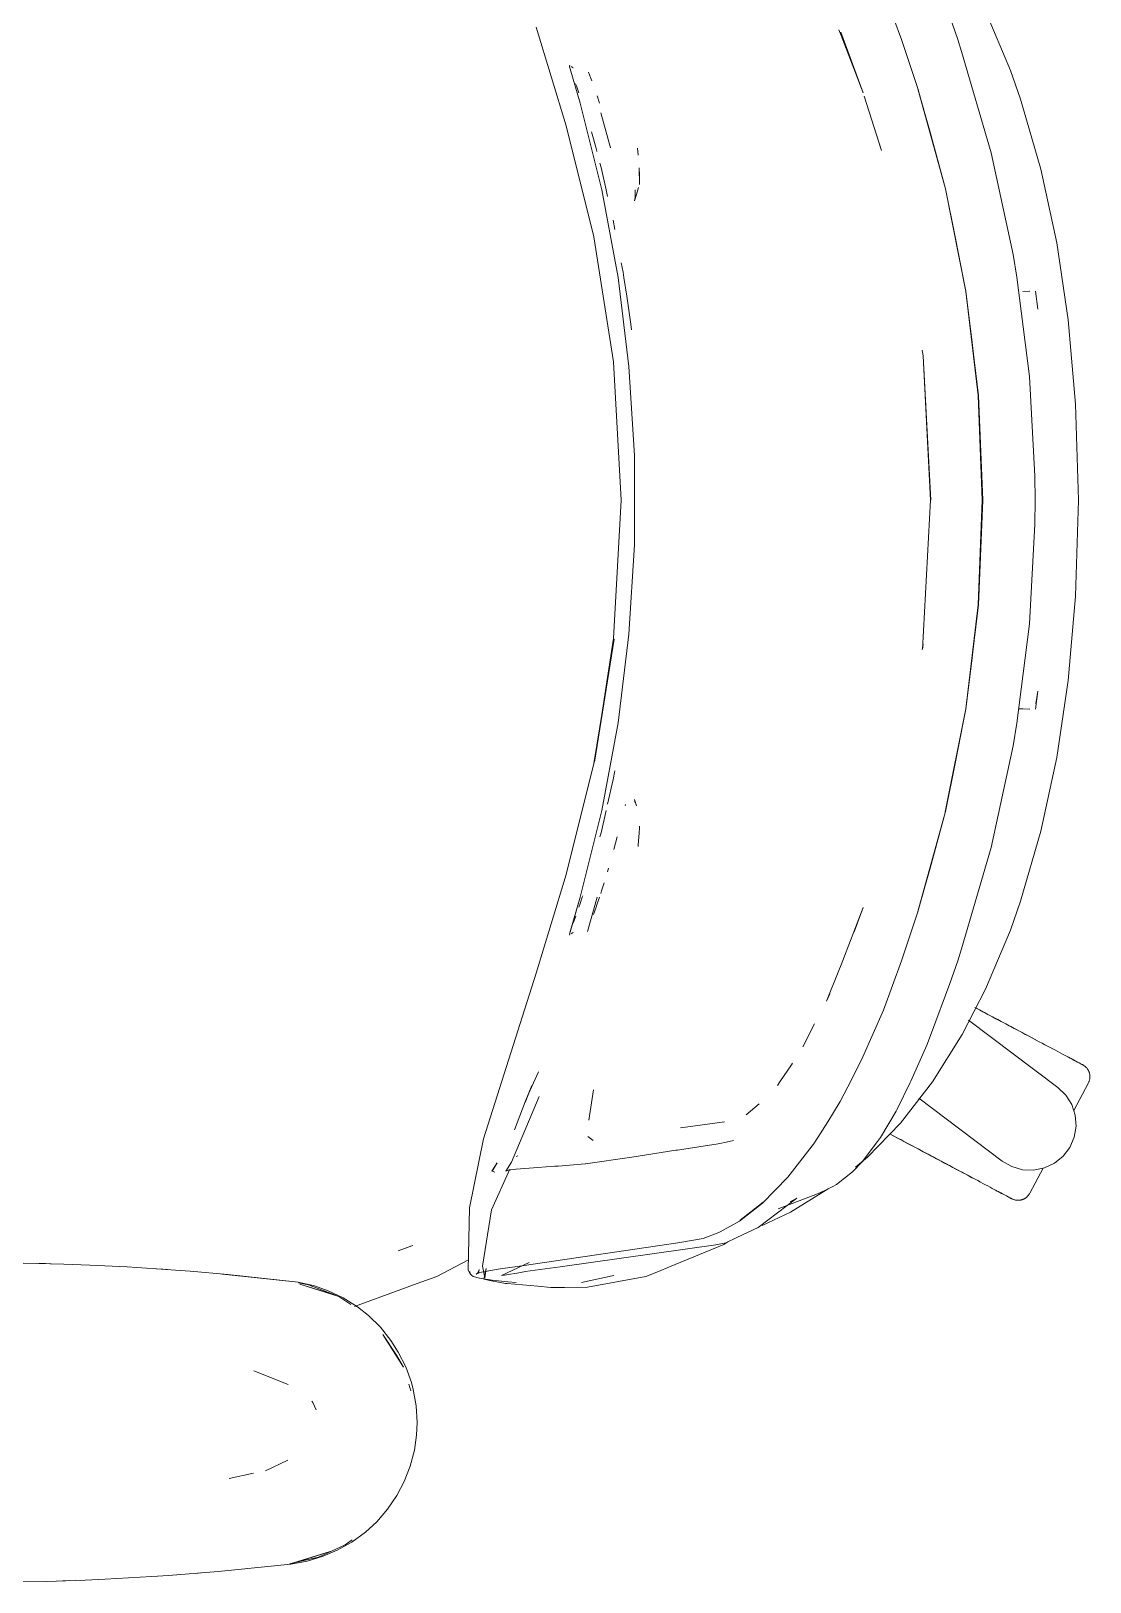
# Model space of a CAD drawing. Header units: millimetres. Extents: x 79795 to 317870, y -36033 to 97293.
# Drawn here: x 199142.3 to 199463.8, y 31824.4 to 32295.2 of the extents above; entities that cross this region are included whole.
import ezdxf

# ---------------------------------------------------------------- set-up
doc = ezdxf.new("R2010")
doc.units = ezdxf.units.MM
doc.header["$MEASUREMENT"] = 0
doc.layers.add('G-IMPT', color=8, linetype='CONTINUOUS', lineweight=9)
doc.layers.add('I-FURN', color=8, linetype='CONTINUOUS', lineweight=9)

msp = doc.modelspace()

# ---------------------------------------------------------------- linework, layer by layer
at = {"layer": 'G-IMPT'}
for p, q in [((199401.07, 32307.5), (199406.53, 32292.63)), ((199421.23, 32299.52), (199423.64, 32292.58)), ((199439.63, 32283.22), (199432.11, 32301.2)), ((199295.64, 32296.31), (199304.82, 32266.34)), ((199388.23, 32293.82), (199387.56, 32295.54)), ((199394.94, 32276.37), (199388.12, 32294.78)), ((199394.94, 32276.37), (199388.23, 32293.82)), ((199411.54, 32277.71), (199406.53, 32292.63)), ((199424.84, 32288.98), (199423.64, 32292.58)), ((199433.78, 32258.15), (199424.84, 32288.98)), ((199305.87, 32284.75), (199305.78, 32284.51)), ((199305.78, 32284.51), (199305.84, 32284.28)), ((199305.84, 32284.28), (199305.91, 32283.99)), ((199305.91, 32283.99), (199305.98, 32283.72)), ((199309.05, 32273.29), (199305.98, 32283.72)), ((199306.87, 32283.97), (199306.26, 32284.36)), ((199306.87, 32283.97), (199306.66, 32284.12)), ((199312.18, 32281.04), (199311.56, 32282.7)), ((199312.18, 32281.04), (199312.55, 32280.03)), ((199442.7, 32274.49), (199439.63, 32283.22)), ((199307.89, 32278.49), (199307.65, 32279.15)), ((199307.89, 32278.49), (199308.63, 32276.39)), ((199415.27, 32264.46), (199411.49, 32277.62)), ((199419.92, 32247.21), (199411.49, 32277.62)), ((199419.92, 32247.21), (199411.54, 32277.71)), ((199315.6, 32246.97), (199309.05, 32273.29)), ((199314.89, 32273.28), (199314.17, 32275.5)), ((199400.47, 32258.9), (199395.22, 32275.38)), ((199442.7, 32274.49), (199448.88, 32253.25)), ((199315.28, 32270.37), (199318.26, 32259.72)), ((199313.14, 32232.65), (199304.82, 32266.34)), ((199312.63, 32263.86), (199312.43, 32264.55)), ((199313.75, 32259.87), (199312.63, 32263.86)), ((199400.47, 32258.9), (199399.39, 32262.33)), ((199415.27, 32264.46), (199419.92, 32247.21)), ((199313.75, 32259.87), (199314.07, 32258.73)), ((199314.07, 32258.73), (199314.11, 32258.55)), ((199326.62, 32257.47), (199326.41, 32259.57)), ((199433.78, 32258.15), (199440.45, 32227.36)), ((199315.37, 32253.71), (199315.03, 32255)), ((199315.37, 32253.71), (199316.92, 32246.96)), ((199327.03, 32248.62), (199326.94, 32253.68)), ((199326.94, 32253.68), (199327.02, 32251.4)), ((199448.88, 32253.25), (199453.69, 32230.88)), ((199327.03, 32248.62), (199327.02, 32251.4)), ((199315.6, 32246.97), (199320.53, 32220.3)), ((199317.37, 32244.98), (199316.92, 32246.96)), ((199325.48, 32243.57), (199326.17, 32245.51)), ((199325.7, 32244.61), (199325.48, 32243.57)), ((199325.7, 32244.61), (199325.73, 32246.92)), ((199325.74, 32246.78), (199325.73, 32246.92)), ((199326.17, 32245.51), (199326.77, 32247.67)), ((199419.92, 32247.21), (199426.1, 32216.08)), ((199419.92, 32247.21), (199423, 32232.19)), ((199419.92, 32247.21), (199426.09, 32216.16)), ((199319.57, 32234.93), (199319.04, 32237.75)), ((199313.14, 32232.65), (199319.13, 32194.74)), ((199426.1, 32216.08), (199423, 32232.19)), ((199453.69, 32230.88), (199457.18, 32207.47)), ((199321.5, 32224.83), (199322.05, 32221.93)), ((199441.63, 32220.44), (199440.45, 32227.36)), ((199320.53, 32220.3), (199323.83, 32193.38)), ((199322.3, 32220.3), (199322.05, 32221.93)), ((199323.15, 32214.68), (199322.3, 32220.3)), ((199445.44, 32190.27), (199441.63, 32220.44)), ((199429.92, 32184.57), (199426.09, 32216.16)), ((199429.88, 32184.53), (199426.1, 32216.08)), ((199426.1, 32216.08), (199428.04, 32200.61)), ((199443.43, 32216.12), (199445.52, 32216.2)), ((199445.52, 32216.2), (199445.41, 32216.2)), ((199447.28, 32216.17), (199447.93, 32210.75)), ((199323.15, 32214.68), (199324.44, 32206.15)), ((199324.44, 32206.15), (199324.63, 32204.49)), ((199457.18, 32207.47), (199459.44, 32181.89)), ((199412.88, 32198.03), (199412.92, 32197.79)), ((199413.15, 32196.48), (199412.89, 32198.26)), ((199413.15, 32196.48), (199412.92, 32197.79)), ((199415.48, 32152.75), (199413.15, 32196.48)), ((199415.43, 32152.75), (199413.15, 32196.48)), ((199429.88, 32184.53), (199428.04, 32200.61)), ((199319.13, 32194.74), (199321.49, 32152.75)), ((199325.48, 32166.31), (199323.83, 32193.38)), ((199447.06, 32160.07), (199445.44, 32190.27)), ((199430.55, 32169.64), (199429.88, 32184.53)), ((199429.88, 32184.53), (199431.02, 32152.75)), ((199429.92, 32184.57), (199431.25, 32152.75)), ((199459.44, 32181.89), (199460.29, 32152.75)), ((199430.55, 32169.64), (199431.02, 32152.75)), ((199325.48, 32166.31), (199325.48, 32139.19)), ((199447.06, 32160.07), (199447.15, 32152.75)), ((199319.13, 32110.77), (199321.49, 32152.75)), ((199415.43, 32152.75), (199412.92, 32107.41)), ((199429.88, 32120.98), (199431.02, 32152.75)), ((199431.25, 32152.75), (199429.92, 32120.94)), ((199430.55, 32135.87), (199431.02, 32152.75)), ((199447.06, 32145.44), (199447.15, 32152.75)), ((199460.29, 32152.75), (199459.44, 32123.61)), ((199447.06, 32145.44), (199445.44, 32115.24)), ((199325.48, 32139.19), (199323.83, 32112.12)), ((199429.88, 32120.98), (199430.55, 32135.87)), ((199429.92, 32120.94), (199426.09, 32089.34)), ((199429.88, 32120.98), (199426.1, 32089.42)), ((199428.04, 32104.9), (199429.88, 32120.98)), ((199459.44, 32123.61), (199457.18, 32098.04)), ((199320.53, 32085.2), (199323.83, 32112.12)), ((199445.44, 32115.24), (199441.63, 32085.07)), ((199313.14, 32072.85), (199319.39, 32110.59)), ((199319.13, 32110.77), (199313.4, 32073.23)), ((199319.39, 32110.59), (199313.4, 32073.23)), ((199412.88, 32107.47), (199412.92, 32107.72)), ((199412.92, 32107.41), (199413.15, 32109.03)), ((199413.15, 32109.03), (199412.92, 32107.72)), ((199428.04, 32104.9), (199426.1, 32089.42)), ((199457.18, 32098.04), (199453.69, 32074.62)), ((199447.28, 32089.34), (199447.93, 32094.75)), ((199447.36, 32090.98), (199447.93, 32094.75)), ((199426.1, 32089.42), (199419.88, 32058.18)), ((199419.88, 32058.18), (199426.09, 32089.34)), ((199426.1, 32089.42), (199423, 32073.32)), ((199442.18, 32089.43), (199443.43, 32089.38)), ((199445.52, 32089.31), (199443.43, 32089.38)), ((199445.52, 32089.31), (199445.41, 32089.31)), ((199315.6, 32058.53), (199320.53, 32085.2)), ((199441.63, 32085.07), (199440.45, 32078.15)), ((199440.45, 32078.15), (199433.78, 32047.36)), ((199448.88, 32052.26), (199453.69, 32074.62)), ((199304.82, 32039.17), (199313.14, 32072.85)), ((199319.55, 32070.58), (199319.08, 32067.95)), ((199419.92, 32058.29), (199423, 32073.32)), ((199319.08, 32067.95), (199317.37, 32060.53)), ((199322.81, 32060.34), (199322.68, 32059.93)), ((199325.48, 32061.94), (199326.17, 32059.99)), ((199325.48, 32061.94), (199325.7, 32060.89)), ((199315.6, 32058.53), (199309.05, 32032.22)), ((199316.92, 32058.55), (199315.37, 32051.8)), ((199419.92, 32058.29), (199411.49, 32027.89)), ((199419.92, 32058.29), (199411.54, 32027.8)), ((199415.27, 32041.05), (199419.92, 32058.29)), ((199315.37, 32051.8), (199315.03, 32050.52)), ((199319.22, 32046.72), (199320.22, 32050.58)), ((199326.92, 32051.78), (199326.64, 32048.07)), ((199326.92, 32051.78), (199327.02, 32053.15)), ((199327.02, 32053.85), (199327.02, 32053.15)), ((199442.7, 32031.02), (199448.88, 32052.26)), ((199319.22, 32046.72), (199319.61, 32048.25)), ((199326.64, 32048.07), (199326.61, 32047.59)), ((199424.84, 32016.53), (199433.78, 32047.36)), ((199317.31, 32039.93), (199317.64, 32041.05)), ((199415.27, 32041.05), (199411.49, 32027.89)), ((199304.82, 32039.17), (199295.64, 32009.19)), ((199315.53, 32034.14), (199316.32, 32036.63)), ((199309.05, 32032.22), (199305.78, 32021)), ((199309.05, 32032.22), (199305.94, 32021.4)), ((199309.05, 32032.22), (199305.99, 32021.68)), ((199309.68, 32032.22), (199308.94, 32029.99)), ((199309.68, 32032.22), (199309.83, 32032.68)), ((199314.24, 32032.22), (199311.21, 32021.79)), ((199314.14, 32029.92), (199314.91, 32032.22)), ((199315.29, 32033.36), (199315.53, 32034.14)), ((199307.67, 32026.44), (199307.32, 32025.47)), ((199308.66, 32029.19), (199308.94, 32029.99)), ((199313.12, 32027.04), (199313.88, 32029.2)), ((199314.14, 32029.92), (199313.88, 32029.2)), ((199394.94, 32029.14), (199388.23, 32011.69)), ((199394.94, 32029.14), (199392.22, 32021.7)), ((199406.53, 32012.88), (199411.54, 32027.8)), ((199439.63, 32022.28), (199442.7, 32031.02)), ((199307.32, 32025.47), (199306.93, 32024.4)), ((199439.63, 32022.28), (199432.11, 32004.31)), ((199305.78, 32021), (199305.91, 32020.75)), ((199305.99, 32021.68), (199305.94, 32021.4)), ((199306.87, 32021.53), (199306.26, 32021.15)), ((199306.87, 32021.53), (199306.66, 32021.39)), ((199406.53, 32012.88), (199401.07, 31998)), ((199421.3, 32006.1), (199423.64, 32012.92)), ((199424.84, 32016.53), (199423.64, 32012.92)), ((199295.64, 32009.19), (199279.65, 31958.95)), ((199387.56, 32009.96), (199383.84, 32000.64)), ((199388.23, 32011.69), (199387.56, 32009.96)), ((199421.3, 32006.1), (199415.7, 31991.03)), ((199432.11, 32004.31), (199425.02, 31990.53)), ((199383.84, 32000.64), (199384.84, 32002.88)), ((199376.67, 31986.8), (199380.21, 31993.77)), ((199401.07, 31998), (199394.89, 31983.78)), ((199414.22, 31987.35), (199415.7, 31991.03)), ((199425.02, 31990.53), (199416.04, 31976.24)), ((199409.45, 31976.39), (199414.22, 31987.35)), ((199369.64, 31976.19), (199373.14, 31981.32)), ((199373.14, 31981.32), (199373.53, 31981.9)), ((199391.51, 31977.05), (199394.89, 31983.78)), ((199292.32, 31969.93), (199294.35, 31975.05)), ((199294.35, 31975.04), (199292.32, 31969.93)), ((199292.33, 31970.14), (199294.35, 31975.04)), ((199293.35, 31972.52), (199296.4, 31979.23)), ((199369.64, 31976.19), (199368.89, 31975.09)), ((199391.51, 31977.05), (199387.94, 31970.26)), ((199405.23, 31967.94), (199409.23, 31975.95)), ((199416.04, 31976.24), (199406.24, 31963.63)), ((199409.45, 31976.39), (199409.23, 31975.95)), ((199288.19, 31951.8), (199296.63, 31971.77)), ((199292.33, 31970.14), (199289.07, 31961.67)), ((199311.68, 31964.61), (199313.08, 31973.77)), ((199384.17, 31964.03), (199387.94, 31970.26)), ((199363.37, 31969.56), (199359.46, 31966.22)), ((199404.92, 31967.34), (199400.19, 31959.34)), ((199405.23, 31967.94), (199404.92, 31967.34)), ((199311.68, 31964.61), (199311.73, 31964.95)), ((199339.51, 31962.28), (199352.87, 31964.06)), ((199352.87, 31964.06), (199352.4, 31963.91)), ((199384.17, 31964.03), (199380.29, 31957.93)), ((199396.28, 31953.34), (199406.24, 31963.63)), ((199275.45, 31938), (199279.65, 31958.95)), ((199311.33, 31959.66), (199312.97, 31958.38)), ((199339.22, 31955.6), (199350.94, 31957.4)), ((199350.94, 31957.4), (199351.41, 31957.48)), ((199353.39, 31957.9), (199351.41, 31957.48)), ((199355.55, 31958.36), (199353.39, 31957.9)), ((199372.1, 31947.24), (199380.12, 31957.67)), ((199380.29, 31957.93), (199380.12, 31957.67)), ((199394.61, 31951.92), (199399.32, 31958.05)), ((199399.32, 31958.05), (199400.19, 31959.34)), ((199282.23, 31949.12), (199283.81, 31951.59)), ((199283.81, 31951.59), (199282.29, 31949.1)), ((199282.29, 31949.1), (199283.78, 31951.57)), ((199286.43, 31949.13), (199288.19, 31951.8)), ((199289.64, 31953.51), (199290.08, 31953.79)), ((199310.59, 31951.27), (199302.35, 31950.65)), ((199310.59, 31951.27), (199310.67, 31951.28)), ((199324.74, 31953.31), (199310.67, 31951.28)), ((199324.74, 31953.31), (199338.1, 31955.42)), ((199338.1, 31955.42), (199338.61, 31955.51)), ((199339.22, 31955.6), (199338.61, 31955.51)), ((199391.72, 31948.9), (199394.61, 31951.92)), ((199396.28, 31953.34), (199392.61, 31950.34)), ((199282.08, 31937.3), (199287.7, 31949.65)), ((199282.23, 31949.12), (199282.29, 31949.1)), ((199283.16, 31948.83), (199282.29, 31949.1)), ((199287.15, 31949.41), (199286.43, 31949.13)), ((199287.15, 31949.41), (199287.16, 31949.42)), ((199289.54, 31949.72), (199287.16, 31949.42)), ((199289.54, 31949.72), (199289.63, 31949.72)), ((199293.5, 31950.02), (199289.63, 31949.72)), ((199301.36, 31950.58), (199293.5, 31950.02)), ((199302.35, 31950.65), (199301.36, 31950.58)), ((199372.1, 31947.24), (199364.36, 31939.34)), ((199386.85, 31945.03), (199391.72, 31948.9)), ((199369.14, 31937.66), (199381.05, 31942.17)), ((199372.91, 31936.6), (199384.36, 31943.73)), ((199383.28, 31943.25), (199381.05, 31942.17)), ((199385.72, 31944.42), (199383.28, 31943.25)), ((199386.85, 31945.03), (199385.72, 31944.42)), ((199275.45, 31938), (199275.07, 31919.01)), ((199282.08, 31937.3), (199279.37, 31920.25)), ((199357.4, 31933.92), (199364.36, 31939.34)), ((199364.57, 31939.64), (199357.62, 31934.25)), ((199364.57, 31939.64), (199361, 31936.84)), ((199374.8, 31940.9), (199363.09, 31931.96)), ((199374.8, 31940.9), (199372.77, 31939.73)), ((199357.4, 31933.92), (199351.56, 31930.63)), ((199357.62, 31934.25), (199361, 31936.84)), ((199364.28, 31932.62), (199372.91, 31936.6)), ((199346.35, 31928.66), (199338.68, 31927.36)), ((199346.35, 31928.66), (199351.14, 31930.42)), ((199351.56, 31930.63), (199351.14, 31930.42)), ((199353.82, 31927.63), (199352.65, 31926.86)), ((199356.57, 31928.92), (199353.21, 31927.35)), ((199356.57, 31928.92), (199363.09, 31931.96)), ((199258.2, 31926.54), (199253.73, 31924.9)), ((199253.73, 31924.9), (199257.61, 31926.28)), ((199258.2, 31926.54), (199257.61, 31926.28)), ((199292.04, 31920.42), (199322.91, 31924.97)), ((199303, 31920.03), (199350.22, 31926.7)), ((199322.91, 31924.97), (199338.68, 31927.36)), ((199352.65, 31926.86), (199336.2, 31920.07)), ((199350.22, 31926.7), (199353.21, 31927.35)), ((199139.97, 31921.16), (199152.28, 31920.86)), ((199146.75, 31921.02), (199144.67, 31921.02)), ((199148.41, 31920.94), (199146.75, 31921.02)), ((199160.16, 31920.57), (199152.28, 31920.86)), ((199160.16, 31920.57), (199171.46, 31920.03)), ((199180.33, 31919.47), (199171.46, 31920.03)), ((199180.33, 31919.47), (199190.62, 31918.74)), ((199182.38, 31919.33), (199180.47, 31919.42)), ((199182.38, 31919.33), (199183.79, 31919.2)), ((199202.02, 31917.76), (199190.62, 31918.74)), ((199275.13, 31922.2), (199267.23, 31918.06)), ((199275.07, 31919.01), (199275.68, 31917.97)), ((199275.55, 31918.6), (199275.68, 31917.97)), ((199275.55, 31918.6), (199275.65, 31918.05)), ((199278.54, 31918.37), (199277.44, 31917.81)), ((199277.94, 31918.2), (199277.44, 31917.81)), ((199277.92, 31918.2), (199284.18, 31919.3)), ((199278.54, 31918.37), (199277.92, 31918.2)), ((199277.94, 31918.2), (199278.26, 31918.74)), ((199278.34, 31919.24), (199278.26, 31918.74)), ((199280.05, 31916.67), (199279.37, 31920.25)), ((199280.54, 31919.54), (199279.82, 31916.26)), ((199280.54, 31919.54), (199280.05, 31916.67)), ((199284.18, 31919.3), (199292.04, 31920.42)), ((199285.15, 31917.4), (199293.56, 31921.39)), ((199291.04, 31918.37), (199286.02, 31917.54)), ((199291.04, 31918.37), (199292.34, 31918.59)), ((199303, 31920.03), (199292.34, 31918.59)), ((199328.98, 31917.08), (199332.83, 31918.68)), ((199336.2, 31920.07), (199332.83, 31918.68)), ((199223.46, 31915.4), (199200.5, 31917.86)), ((199200.5, 31917.86), (199220.64, 31915.74)), ((199223.46, 31915.4), (199202.02, 31917.76)), ((199223.46, 31915.4), (199220.64, 31915.74)), ((199223.46, 31915.4), (199228.42, 31914.25)), ((199223.53, 31915.19), (199226.59, 31914.61)), ((199235.81, 31911), (199223.95, 31914.82)), ((199233.1, 31911.91), (199223.95, 31914.82)), ((199226.59, 31914.61), (199234.77, 31911.41)), ((199232.55, 31912.8), (199228.42, 31914.25)), ((199240.56, 31908), (199259.5, 31914.94)), ((199259.5, 31914.94), (199265.47, 31917.13)), ((199267.23, 31918.06), (199265.47, 31917.13)), ((199275.68, 31917.97), (199275.65, 31918.05)), ((199276.05, 31917.48), (199275.68, 31917.97)), ((199276.59, 31917.16), (199276.05, 31917.48)), ((199276.59, 31917.16), (199278.45, 31916.61)), ((199281.73, 31916.07), (199278.45, 31916.61)), ((199282.14, 31915.81), (199279.82, 31916.26)), ((199281.73, 31916.07), (199282.34, 31916)), ((199286.39, 31915), (199282.14, 31915.81)), ((199282.34, 31916), (199287.03, 31915.48)), ((199285.15, 31917.4), (199286.02, 31917.54)), ((199286.86, 31914.96), (199286.39, 31915)), ((199286.86, 31914.96), (199296.19, 31914.16)), ((199287.03, 31915.48), (199289.62, 31915.27)), ((199296.19, 31914.16), (199300.14, 31913.81)), ((199304.31, 31913.82), (199300.14, 31913.81)), ((199311.28, 31913.84), (199304.31, 31913.82)), ((199309.42, 31915.25), (199318.72, 31917.3)), ((199311.28, 31913.84), (199328.98, 31917.08)), ((199318.72, 31917.3), (199319.3, 31917.45)), ((199237.13, 31910.61), (199232.55, 31912.8)), ((199235.81, 31911), (199233.1, 31911.91)), ((199235.81, 31911), (199239.39, 31908.58)), ((199237.13, 31910.61), (199241.46, 31907.88)), ((199244.76, 31905.26), (199241.46, 31907.88)), ((199248.37, 31901.71), (199244.76, 31905.26)), ((199248.37, 31901.71), (199251.56, 31897.73)), ((199255.42, 31889.58), (199249.1, 31899.53)), ((199253.26, 31893.26), (199249.1, 31899.53)), ((199253.82, 31894.19), (199251.56, 31897.73)), ((199255.42, 31889.58), (199253.26, 31893.26)), ((199256.07, 31889.68), (199253.82, 31894.19)), ((199209.94, 31888.5), (199220.36, 31884.36)), ((199256.07, 31889.68), (199257.78, 31884.9)), ((199256.98, 31884.47), (199257.6, 31882.44)), ((199258.34, 31882.78), (199257.78, 31884.9)), ((199259.22, 31877.83), (199258.34, 31882.78)), ((199227.89, 31878.83), (199227.59, 31879.28)), ((199228.9, 31876.61), (199227.89, 31878.83)), ((199259.52, 31872.79), (199259.22, 31877.83)), ((199259.52, 31872.79), (199259.34, 31868.94)), ((199258.7, 31864.43), (199259.34, 31868.94)), ((199258.7, 31864.43), (199257.43, 31859.56)), ((199202.44, 31855.8), (199209.87, 31857.38)), ((199220.27, 31861.41), (199213.49, 31858.14)), ((199255.6, 31854.85), (199257.43, 31859.56)), ((199253.41, 31850.68), (199255.6, 31854.85)), ((199253.41, 31850.68), (199250.58, 31846.52)), ((199250.58, 31846.52), (199247.26, 31842.68)), ((199243.82, 31839.51), (199239.74, 31836.52)), ((199243.82, 31839.51), (199247.26, 31842.68)), ((199220.64, 31829.83), (199233.1, 31833.67)), ((199233.1, 31833.67), (199223.95, 31830.75)), ((199229.61, 31831.88), (199237.67, 31835.62)), ((199235.3, 31834.01), (199231.06, 31832.2)), ((199235.3, 31834.01), (199239.74, 31836.52)), ((199239.78, 31837.21), (199237.67, 31835.62)), ((199203.23, 31827.93), (199221.15, 31829.83)), ((199220.64, 31829.83), (199223.95, 31830.75)), ((199221.15, 31829.83), (199226.2, 31830.73)), ((199229.61, 31831.88), (199221.2, 31829.96)), ((199231.06, 31832.2), (199226.2, 31830.73)), ((199138.61, 31824.39), (199147.03, 31824.56)), ((199158.79, 31824.95), (199147.03, 31824.56)), ((199151.97, 31824.7), (199150.47, 31824.68)), ((199153.9, 31824.81), (199151.97, 31824.7)), ((199158.79, 31824.95), (199164.81, 31825.2)), ((199178.95, 31826.01), (199164.81, 31825.2)), ((199184.04, 31826.34), (199178.95, 31826.01)), ((199184.04, 31826.34), (199199.1, 31827.58)), ((199192.22, 31826.99), (199193.9, 31827.15)), ((199199.1, 31827.58), (199203.23, 31827.93))]:
    msp.add_line(p, q, dxfattribs=at)
at = {"layer": 'I-FURN'}
for p, q in [((199429.84, 31998.24), (199428.87, 31998.76)), ((199429.32, 31998.52), (199430.28, 31998.01)), ((199430.81, 31997.73), (199429.84, 31998.24)), ((199426.95, 31994.9), (199454.01, 31974.5)), ((199430.28, 31998.01), (199431.26, 31997.49)), ((199431.8, 31997.2), (199430.81, 31997.73)), ((199431.26, 31997.49), (199432.25, 31996.96)), ((199432.79, 31996.68), (199431.8, 31997.2)), ((199432.25, 31996.96), (199433.24, 31996.43)), ((199433.78, 31996.15), (199432.79, 31996.68)), ((199433.24, 31996.43), (199434.24, 31995.9)), ((199434.78, 31995.61), (199433.78, 31996.15)), ((199434.24, 31995.9), (199435.25, 31995.37)), ((199435.79, 31995.08), (199434.78, 31995.61)), ((199435.25, 31995.37), (199436.25, 31994.83)), ((199436.79, 31994.54), (199435.79, 31995.08)), ((199436.25, 31994.83), (199437.26, 31994.3)), ((199437.8, 31994.01), (199436.79, 31994.54)), ((199437.26, 31994.3), (199438.26, 31993.76)), ((199438.8, 31993.48), (199437.8, 31994.01)), ((199438.26, 31993.76), (199439.26, 31993.23)), ((199439.8, 31992.95), (199438.8, 31993.48)), ((199439.26, 31993.23), (199440.26, 31992.7)), ((199440.8, 31992.42), (199439.8, 31992.95)), ((199440.26, 31992.7), (199441.25, 31992.17)), ((199441.78, 31991.89), (199440.8, 31992.42)), ((199441.25, 31992.17), (199442.23, 31991.65)), ((199442.76, 31991.37), (199441.78, 31991.89)), ((199442.23, 31991.65), (199443.21, 31991.13)), ((199443.73, 31990.86), (199442.76, 31991.37)), ((199443.21, 31991.13), (199444.17, 31990.62)), ((199444.69, 31990.35), (199443.73, 31990.86)), ((199444.17, 31990.62), (199445.12, 31990.12)), ((199445.63, 31989.85), (199444.69, 31990.35)), ((199445.12, 31990.12), (199446.06, 31989.62)), ((199446.56, 31989.35), (199445.63, 31989.85)), ((199446.06, 31989.62), (199446.98, 31989.13)), ((199447.47, 31988.87), (199446.56, 31989.35)), ((199446.98, 31989.13), (199447.89, 31988.64)), ((199448.37, 31988.39), (199447.47, 31988.87)), ((199449.25, 31987.92), (199448.37, 31988.39)), ((199450.1, 31987.47), (199449.25, 31987.92)), ((199450.94, 31987.02), (199450.1, 31987.47)), ((199451.75, 31986.59), (199450.94, 31987.02)), ((199452.54, 31986.17), (199451.75, 31986.59)), ((199453.3, 31985.77), (199452.54, 31986.17)), ((199454.04, 31985.38), (199453.3, 31985.77)), ((199454.74, 31985), (199454.04, 31985.38)), ((199455.42, 31984.64), (199454.74, 31985)), ((199456.07, 31984.3), (199455.42, 31984.64)), ((199456.69, 31983.97), (199456.07, 31984.3)), ((199457.27, 31983.66), (199456.69, 31983.97)), ((199456.96, 31983.82), (199457.53, 31983.52)), ((199457.82, 31983.36), (199457.27, 31983.66)), ((199457.53, 31983.52), (199458.06, 31983.24)), ((199458.34, 31983.09), (199457.82, 31983.36)), ((199458.06, 31983.24), (199458.56, 31982.97)), ((199458.82, 31982.83), (199458.34, 31983.09)), ((199458.56, 31982.97), (199459.03, 31982.72)), ((199459.27, 31982.6), (199458.82, 31982.83)), ((199459.03, 31982.72), (199459.46, 31982.49)), ((199459.68, 31982.38), (199459.27, 31982.6)), ((199459.46, 31982.49), (199459.85, 31982.28)), ((199460.05, 31982.18), (199459.68, 31982.38)), ((199459.85, 31982.28), (199460.21, 31982.1)), ((199460.38, 31982), (199460.05, 31982.18)), ((199460.21, 31982.1), (199460.53, 31981.93)), ((199460.68, 31981.84), (199460.38, 31982)), ((199460.53, 31981.93), (199460.81, 31981.78)), ((199460.94, 31981.71), (199460.68, 31981.84)), ((199460.81, 31981.78), (199461.05, 31981.65)), ((199461.16, 31981.59), (199460.94, 31981.71)), ((199461.05, 31981.65), (199461.25, 31981.54)), ((199461.34, 31981.49), (199461.16, 31981.59)), ((199461.25, 31981.54), (199461.41, 31981.46)), ((199461.48, 31981.42), (199461.34, 31981.49)), ((199461.41, 31981.46), (199461.53, 31981.39)), ((199461.58, 31981.37), (199461.48, 31981.42)), ((199461.53, 31981.39), (199461.61, 31981.35)), ((199461.64, 31981.33), (199461.58, 31981.37)), ((199461.61, 31981.35), (199461.65, 31981.33)), ((199461.66, 31981.32), (199461.64, 31981.33)), ((199461.65, 31981.33), (199461.66, 31981.32)), ((199461.66, 31981.32), (199461.8, 31981.24)), ((199461.8, 31981.24), (199461.94, 31981.16)), ((199461.94, 31981.16), (199462.07, 31981.07)), ((199462.07, 31981.07), (199462.2, 31980.98)), ((199462.2, 31980.98), (199462.33, 31980.88)), ((199462.33, 31980.88), (199462.45, 31980.77)), ((199462.45, 31980.77), (199462.57, 31980.66)), ((199462.57, 31980.66), (199462.68, 31980.55)), ((199462.68, 31980.55), (199462.79, 31980.43)), ((199462.79, 31980.43), (199462.9, 31980.31)), ((199462.9, 31980.31), (199463, 31980.18)), ((199463, 31980.18), (199463.09, 31980.05)), ((199463.09, 31980.05), (199463.18, 31979.91)), ((199463.18, 31979.91), (199463.26, 31979.77)), ((199463.26, 31979.77), (199463.34, 31979.63)), ((199463.34, 31979.63), (199463.41, 31979.49)), ((199463.41, 31979.49), (199463.48, 31979.34)), ((199458.86, 31967.46), (199463.33, 31975.87)), ((199463.35, 31975.91), (199463.33, 31975.87)), ((199463.42, 31976.06), (199463.35, 31975.91)), ((199463.48, 31976.2), (199463.42, 31976.06)), ((199463.48, 31979.34), (199463.54, 31979.19)), ((199463.54, 31976.35), (199463.48, 31976.2)), ((199463.54, 31979.19), (199463.59, 31979.04)), ((199463.6, 31976.5), (199463.54, 31976.35)), ((199463.59, 31979.04), (199463.64, 31978.89)), ((199463.64, 31976.66), (199463.6, 31976.5)), ((199463.64, 31978.89), (199463.68, 31978.73)), ((199463.69, 31976.81), (199463.64, 31976.66)), ((199463.68, 31978.73), (199463.72, 31978.57)), ((199463.72, 31976.97), (199463.69, 31976.81)), ((199463.72, 31978.57), (199463.75, 31978.41)), ((199463.75, 31977.13), (199463.72, 31976.97)), ((199463.75, 31978.41), (199463.77, 31978.26)), ((199463.77, 31977.29), (199463.75, 31977.13)), ((199463.77, 31978.26), (199463.78, 31978.09)), ((199463.79, 31977.45), (199463.77, 31977.29)), ((199463.78, 31978.09), (199463.79, 31977.93)), ((199463.79, 31977.93), (199463.8, 31977.77)), ((199463.8, 31977.61), (199463.79, 31977.45)), ((199463.8, 31977.77), (199463.8, 31977.61)), ((199437.17, 31952.15), (199411.85, 31971.23)), ((199454.01, 31974.5), (199456.44, 31972.16)), ((199456.44, 31972.16), (199458.24, 31969.31)), ((199458.24, 31969.31), (199459.31, 31966.11)), ((199459.31, 31966.11), (199459.57, 31962.75)), ((199459.57, 31962.75), (199459.03, 31959.42)), ((199403.08, 31960.37), (199403.98, 31959.9)), ((199404.47, 31959.64), (199403.56, 31960.12)), ((199403.98, 31959.9), (199404.89, 31959.41)), ((199405.39, 31959.14), (199404.47, 31959.64)), ((199404.89, 31959.41), (199405.82, 31958.92)), ((199406.33, 31958.65), (199405.39, 31959.14)), ((199405.82, 31958.92), (199406.76, 31958.41)), ((199407.28, 31958.14), (199406.33, 31958.65)), ((199406.76, 31958.41), (199407.72, 31957.91)), ((199408.24, 31957.63), (199407.28, 31958.14)), ((199407.72, 31957.91), (199408.69, 31957.39)), ((199409.22, 31957.11), (199408.24, 31957.63)), ((199408.69, 31957.39), (199409.67, 31956.87)), ((199410.2, 31956.59), (199409.22, 31957.11)), ((199409.67, 31956.87), (199410.65, 31956.34)), ((199411.19, 31956.06), (199410.2, 31956.59)), ((199410.65, 31956.34), (199411.65, 31955.82)), ((199412.19, 31955.53), (199411.19, 31956.06)), ((199411.65, 31955.82), (199412.65, 31955.28)), ((199457.7, 31956.32), (199455.67, 31953.62)), ((199459.03, 31959.42), (199457.7, 31956.32)), ((199413.19, 31955), (199412.19, 31955.53)), ((199412.65, 31955.28), (199413.65, 31954.75)), ((199414.19, 31954.46), (199413.19, 31955)), ((199413.65, 31954.75), (199414.66, 31954.22)), ((199415.2, 31953.93), (199414.19, 31954.46)), ((199414.66, 31954.22), (199415.66, 31953.68)), ((199416.2, 31953.39), (199415.2, 31953.93)), ((199415.66, 31953.68), (199416.67, 31953.15)), ((199417.21, 31952.86), (199416.2, 31953.39)), ((199416.67, 31953.15), (199417.67, 31952.62)), ((199418.21, 31952.33), (199417.21, 31952.86)), ((199417.67, 31952.62), (199418.66, 31952.09)), ((199419.2, 31951.8), (199418.21, 31952.33)), ((199418.66, 31952.09), (199419.66, 31951.56)), ((199420.19, 31951.28), (199419.2, 31951.8)), ((199419.66, 31951.56), (199420.64, 31951.04)), ((199421.17, 31950.76), (199420.19, 31951.28)), ((199440.09, 31950.46), (199437.17, 31952.15)), ((199453.05, 31951.49), (199450, 31950.05)), ((199455.67, 31953.62), (199453.05, 31951.49)), ((199420.64, 31951.04), (199421.61, 31950.52)), ((199422.13, 31950.24), (199421.17, 31950.76)), ((199421.61, 31950.52), (199422.58, 31950.01)), ((199423.09, 31949.73), (199422.13, 31950.24)), ((199422.58, 31950.01), (199423.53, 31949.5)), ((199424.04, 31949.23), (199423.09, 31949.73)), ((199423.53, 31949.5), (199424.47, 31949)), ((199424.97, 31948.74), (199424.04, 31949.23)), ((199424.47, 31949), (199425.39, 31948.51)), ((199425.88, 31948.25), (199424.97, 31948.74)), ((199425.39, 31948.51), (199426.29, 31948.03)), ((199426.78, 31947.77), (199425.88, 31948.25)), ((199426.29, 31948.03), (199427.18, 31947.56)), ((199427.65, 31947.31), (199426.78, 31947.77)), ((199427.18, 31947.56), (199428.05, 31947.1)), ((199428.51, 31946.85), (199427.65, 31947.31)), ((199428.05, 31947.1), (199428.9, 31946.65)), ((199429.34, 31946.41), (199428.51, 31946.85)), ((199428.9, 31946.65), (199429.72, 31946.21)), ((199443.33, 31949.52), (199440.09, 31950.46)), ((199446.7, 31949.38), (199443.33, 31949.52)), ((199445.52, 31942.37), (199449.55, 31949.96)), ((199450, 31950.05), (199446.7, 31949.38)), ((199429.72, 31946.21), (199430.52, 31945.78)), ((199430.52, 31945.78), (199431.3, 31945.37)), ((199431.3, 31945.37), (199432.05, 31944.97)), ((199432.05, 31944.97), (199432.77, 31944.59)), ((199432.77, 31944.59), (199433.46, 31944.22)), ((199433.46, 31944.22), (199434.13, 31943.86)), ((199434.13, 31943.86), (199434.76, 31943.53)), ((199434.76, 31943.53), (199435.36, 31943.21)), ((199435.67, 31943.04), (199435.09, 31943.35)), ((199435.36, 31943.21), (199435.93, 31942.9)), ((199436.23, 31942.75), (199435.67, 31943.04)), ((199435.93, 31942.9), (199436.47, 31942.62)), ((199436.74, 31942.47), (199436.23, 31942.75)), ((199436.47, 31942.62), (199436.97, 31942.35)), ((199437.22, 31942.22), (199436.74, 31942.47)), ((199436.97, 31942.35), (199437.43, 31942.11)), ((199437.67, 31941.98), (199437.22, 31942.22)), ((199437.43, 31942.11), (199437.86, 31941.88)), ((199438.08, 31941.76), (199437.67, 31941.98)), ((199437.86, 31941.88), (199438.26, 31941.67)), ((199438.45, 31941.56), (199438.08, 31941.76)), ((199445.07, 31941.7), (199444.96, 31941.58)), ((199445.17, 31941.83), (199445.07, 31941.7)), ((199445.26, 31941.96), (199445.17, 31941.83)), ((199445.35, 31942.1), (199445.26, 31941.96)), ((199445.44, 31942.23), (199445.35, 31942.1)), ((199445.52, 31942.37), (199445.44, 31942.23)), ((199438.26, 31941.67), (199438.61, 31941.48)), ((199438.79, 31941.39), (199438.45, 31941.56)), ((199438.61, 31941.48), (199438.93, 31941.31)), ((199439.09, 31941.23), (199438.79, 31941.39)), ((199438.93, 31941.31), (199439.21, 31941.16)), ((199439.34, 31941.09), (199439.09, 31941.23)), ((199439.21, 31941.16), (199439.45, 31941.03)), ((199439.56, 31940.97), (199439.34, 31941.09)), ((199439.45, 31941.03), (199439.65, 31940.93)), ((199439.74, 31940.88), (199439.56, 31940.97)), ((199439.65, 31940.93), (199439.81, 31940.84)), ((199439.88, 31940.8), (199439.74, 31940.88)), ((199439.81, 31940.84), (199439.94, 31940.78)), ((199439.98, 31940.75), (199439.88, 31940.8)), ((199439.94, 31940.78), (199440.02, 31940.73)), ((199440.04, 31940.72), (199439.98, 31940.75)), ((199440.02, 31940.73), (199440.06, 31940.71)), ((199440.06, 31940.71), (199440.04, 31940.72)), ((199440.1, 31940.69), (199440.06, 31940.71)), ((199440.06, 31940.71), (199440.06, 31940.71)), ((199440.25, 31940.62), (199440.1, 31940.69)), ((199440.4, 31940.55), (199440.25, 31940.62)), ((199440.54, 31940.49), (199440.4, 31940.55)), ((199440.7, 31940.44), (199440.54, 31940.49)), ((199440.85, 31940.39), (199440.7, 31940.44)), ((199441.01, 31940.35), (199440.85, 31940.39)), ((199441.16, 31940.31), (199441.01, 31940.35)), ((199441.32, 31940.29), (199441.16, 31940.31)), ((199441.48, 31940.26), (199441.32, 31940.29)), ((199441.64, 31940.25), (199441.48, 31940.26)), ((199441.8, 31940.24), (199441.64, 31940.25)), ((199441.97, 31940.24), (199441.8, 31940.24)), ((199442.13, 31940.24), (199441.97, 31940.24)), ((199442.29, 31940.25), (199442.13, 31940.24)), ((199442.45, 31940.27), (199442.29, 31940.25)), ((199442.61, 31940.29), (199442.45, 31940.27)), ((199442.77, 31940.32), (199442.61, 31940.29)), ((199442.92, 31940.35), (199442.77, 31940.32)), ((199443.08, 31940.39), (199442.92, 31940.35)), ((199443.23, 31940.44), (199443.08, 31940.39)), ((199443.38, 31940.5), (199443.23, 31940.44)), ((199443.53, 31940.56), (199443.38, 31940.5)), ((199443.68, 31940.62), (199443.53, 31940.56)), ((199443.83, 31940.69), (199443.68, 31940.62)), ((199443.97, 31940.77), (199443.83, 31940.69)), ((199444.1, 31940.86), (199443.97, 31940.77)), ((199444.24, 31940.94), (199444.1, 31940.86)), ((199444.37, 31941.04), (199444.24, 31940.94)), ((199444.5, 31941.14), (199444.37, 31941.04)), ((199444.62, 31941.24), (199444.5, 31941.14)), ((199444.74, 31941.35), (199444.62, 31941.24)), ((199444.85, 31941.46), (199444.74, 31941.35)), ((199444.96, 31941.58), (199444.85, 31941.46))]:
    msp.add_line(p, q, dxfattribs=at)

doc.saveas('drawing.dxf')
